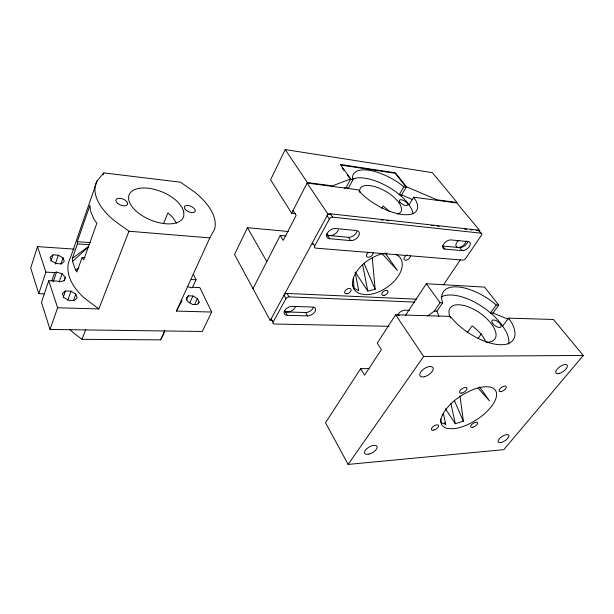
<?xml version="1.0" encoding="UTF-8"?>
<svg xmlns="http://www.w3.org/2000/svg" width="614" height="614" viewBox="0 0 614 614"><rect width="100%" height="100%" fill="white"/><g stroke="black" fill="none" stroke-linecap="round" stroke-linejoin="round"><path stroke-width="0.92" d="M163.999 332.297L163.738 334.077L160.592 339.864L81.984 339.327L73.757 333.103A55.283 34.561 20.2 0 1 69.873 329.327M74.256 249.107L37.485 246.621L45.889 272.125L54.631 272.57L56.534 272.086L62.045 273.752L65.314 277.275L64.424 280.621L59.85 281.826L57.532 281.135L48.729 280.728L41.483 302.311L50.026 329.457L202.252 331.468L211.707 312.05L199.834 287.598L192.619 287.275L191.123 287.743L187.876 286.73M37.485 246.621L30.7 268.042L38.766 293.669L44.507 293.876M38.766 293.669L45.889 272.125M50.916 261.057L52.973 254.856L58.322 255.194L63.035 257.911L64.286 261.472L61.454 263.851L56.074 263.544L51.3 260.789L50.079 257.197L52.973 254.856M55.352 264.02L58.322 255.194M51.914 280.598L54.631 272.57M53.203 281.887L56.534 272.086M60.932 264.081L63.035 257.911M59.289 281.749L62.045 273.752M97.127 180.838L70.311 258.072A59.811 35.374 21 0 0 84.916 298.519L98.854 308.926L128.963 231.225L209.796 237.902L214.532 229.375A63.626 32.91 22.4 0 0 194.615 192.075L180.539 182.204L103.85 172.902L97.127 180.838A63.626 32.91 22.4 0 0 113.974 220.403L128.963 231.225M77.287 241.67L89.966 205.283L90.365 210.495L93.735 218.845L96.851 223.243L83.711 259.837L82.099 257.45L76.919 271.979L75.583 269.96L72.513 261.495L72.36 258.356L77.41 243.881L77.287 241.67L90.373 242.622M64.079 280.828L65.314 277.275M103.221 174.698L103.85 172.902M50.026 329.457L57.639 307.783L48.729 280.728M63.288 297.214L65.491 290.967L71.001 291.182L75.806 294.091L77.164 297.936L74.148 300.522L68.599 300.338L63.726 297.391L62.459 293.515L65.491 290.967M67.816 300.069L71.001 291.182M73.557 300.3L75.806 294.091M81.984 339.327L85.753 329.495M163.562 223.481L167.929 212.928L172.534 217.064L176.54 223.158M160.592 339.864L164.813 330.57M353.273 278.357C357.294 267.282 367.172 259.438 377.848 255.163A27.899 16.547 -34.1 0 1 387.104 253.137M211.707 312.05L176.425 311.075L209.796 237.902M186.357 300.062L188.321 295.802L192.957 295.979L197.416 298.55L199.113 302.096L198.307 303.792M192.558 287.344L196.035 279.784L193.533 274.627M189.803 302.779L192.957 295.979M194.63 304.483L197.416 298.55M288.288 231.493L247.45 227.702L234.517 254.488L270.244 320.516L272.156 320.562M344.324 188.191L346.081 187.508L350.771 178.904L340.248 164.445L395.47 172.826L406.422 186.756L436.968 199.811L457.1 202.497L432.325 172.641L285.18 149.57L270.567 179.825L291.65 213.196L295.449 213.603M252.976 288.603L280.245 235.431L285.901 235.929M291.65 213.196L307.368 182.542L285.18 149.57M176.425 311.075L181.429 301.85A59.811 35.374 21 0 0 181.89 300.085M270.244 320.516L327.968 214.102L307.1 183.064L358.33 189.864L361.961 194.009A36.502 15.22 29.8 0 0 401.963 214.455A36.502 15.22 29.8 0 0 416.115 201.031L413.69 197.217L409.031 204.93M388.992 326.295L274.174 324.023A2.433 1.474 -28.6 0 1 273.069 322.212L285.924 298.657A2.487 1.543 -29.8 0 1 289.033 296.892L414.841 302.088M314.698 245.93L329.365 219.052A2.663 1.75 -34.4 0 1 332.688 217.172L481.038 233.166A2.387 1.328 -38.3 0 1 481.468 235.17L465.681 258.479A2.326 1.289 -37.1 0 1 462.826 260.098L315.734 248.125A2.602 1.681 -32.7 0 1 314.698 245.93L312.541 242.538A2.586 1.681 -32.7 0 0 312.841 244.518M340.923 165.082L395.201 173.294L406.138 187.232L403.782 186.894L400.635 184.3A36.502 15.22 29.8 0 0 352.513 177.446L352.966 179.748L348.545 187.838L346.081 187.508M381.754 208.353L383.174 205.92L389.736 211.776M403.782 186.894L399.238 194.6L401.587 194.914L412.877 199.703M401.111 195.712L406.422 186.756M442.456 414.88C448.75 403.306 460.032 395.401 471.828 390.097A31.882 14.268 -32.9 0 1 494.853 401.049A31.882 14.268 -32.9 0 1 452.879 428.772L447.56 428.488A31.882 14.268 -32.9 0 1 442.464 414.895M369.083 368.546L360.633 368.684L325.535 422.716L348.107 464.43L503.795 449.648L583.3 355.468L553.452 319.48L508.592 318.144L502.628 326.088M508.592 318.144L511.915 323.194A42.412 19.602 34.5 0 1 500.387 344.73A42.412 19.602 34.5 0 1 454.92 321.774L450.308 316.41L395.646 314.782L377.249 343.103L381.378 349.612L364.57 375.192L360.633 368.684M405.278 315.65L426.3 283.737L484.569 287.106L498.714 305.127L492.896 313.056L490.432 312.971L496.242 305.028L498.714 305.127M443.477 284.858L460.623 259.415M427.697 315.987L434.351 311.06L440.061 302.679L442.686 302.794L441.742 299.571A42.412 19.602 34.5 0 1 492.474 301.835L496.242 305.028M438.88 316.317L436.968 311.152L442.686 302.794M348.107 464.43L423.66 356.458L583.3 355.468M467.177 332.765L472.166 325.865C477.5 330.048 482.804 334.891 485.444 341.261M478.129 338.283L481.468 333.747M199.113 302.096L197.117 304.536L192.458 304.414L187.938 301.781L186.272 298.204L188.321 295.802M72.513 261.495L88.677 246.759M72.36 258.356L88.477 246.521M75.583 269.96L78.853 268.095M350.771 178.904L332.366 185.873L307.368 182.542M459.993 395.869L463.347 421.166L455.312 423.729L445.426 408.747M372.261 257.98L375.154 289.278L367.809 291.09L355.391 272.271M287.314 315.343L307.514 315.888A6.109 3.661 -30.4 0 0 315.005 311.62A6.109 3.661 -30.4 0 0 312.58 307.046L292.302 306.363A6.209 3.784 -29.5 0 0 284.643 310.692A6.209 3.784 -29.5 0 0 287.314 315.343L285.395 311.927A6.186 3.791 -29.5 0 1 284.152 311.735M57.639 307.783L98.854 308.926M285.395 311.927L305.557 312.518A6.086 3.676 -30.4 0 0 313.501 307.138M399.376 315.281L397.511 315.228A5.679 3.131 -33.6 0 1 404.964 310.185L409.645 310.346M434.351 311.06L436.968 311.152M285.924 298.657L283.967 295.219A2.471 1.543 -29.7 0 1 287.068 293.461L416.376 299.148M191.553 279.562L196.035 279.784M443.316 413.176L445.703 424.351L441.036 422.685M82.099 257.45L84.885 257.627M77.41 243.881L88.876 244.702M329.818 238.746L350.64 240.619A6.547 4.144 -34.6 0 0 358.622 236.075A6.547 4.144 -34.6 0 0 356.396 230.572L335.505 228.508A6.647 4.298 -33.8 0 0 327.331 233.128A6.647 4.298 -33.8 0 0 329.818 238.746L327.615 235.385A6.624 4.306 -33.9 0 1 326.341 235.085M444.973 249.107L462.104 250.65A6.017 3.369 -37.5 0 0 469.334 246.529A6.017 3.369 -37.5 0 0 468.16 241.609L450.998 239.921A6.094 3.484 -37.2 0 0 443.615 244.103A6.094 3.484 -37.2 0 0 444.973 249.107L442.587 246.03L459.694 247.611A5.994 3.377 -37.6 0 0 467.845 241.21M327.615 235.385L348.391 237.311A6.516 4.152 -34.7 0 0 356.903 231.493M329.365 219.052L327.108 215.691A2.656 1.758 -34.4 0 1 330.416 213.81L478.552 230.158L481.038 233.166M327.968 214.102L329.864 214.309M381.148 219.942L383.044 220.157M386.843 220.572L388.746 220.779M431.473 225.476L433.377 225.683M437.176 226.106L439.071 226.313M464.714 229.129L466.609 229.337M470.408 229.751L472.312 229.958M476.111 230.38L479.91 230.795L456.808 202.95L413.69 197.217M350.494 179.403L352.966 179.748M492.896 313.056L507.962 319.119M352.252 283.837L354.04 288.273L358.706 290.622L355.13 272.117M382.345 253.904L397.381 270.398L385.408 253.444M478.045 388.017L489.481 400.858L479.618 386.889M459.694 247.611L462.104 250.65M342.198 167.983L343.863 170.27M347.179 174.837L349.389 177.883M426.3 283.737L440.061 302.679M348.391 237.311L350.64 240.619M330.416 213.81L332.688 217.172M395.646 314.782L423.66 356.458M444.666 422.754L445.703 424.351M293.031 210.495L296.14 215.399L283.223 240.366L280.245 235.431M305.557 312.518L307.514 315.888M287.068 293.461L289.033 296.892M247.45 227.702L266.829 261.595M273.069 322.212L271.196 318.766A2.425 1.481 -28.6 0 0 271.795 320.516M454.26 400.366L463.347 421.166M363.948 263.13L375.154 289.278M450.914 403.406L455.312 423.729M362.582 264.434L367.809 291.09M440.645 418.94L440.936 421.749M353.372 277.958L354.04 288.273M486.119 342.182A27.216 12.825 34.6 0 0 495.651 331.944L493.748 327.385L490.463 322.596L486.004 317.883A27.216 12.825 34.6 0 0 458.075 304.751A27.216 12.825 34.6 0 0 450.446 317.96M441.121 297.007A42.105 19.855 34.6 0 1 486.702 309.786L494.623 316.548L501.162 323.816L505.89 331.153A42.105 19.855 34.6 0 1 508.622 344.116M397.496 214.048A23.447 9.977 29.8 0 0 401.502 208.238L400.343 204.899L397.88 201.254L394.295 197.531A23.447 9.977 29.8 0 0 370.273 185.666A23.447 9.977 29.8 0 0 360.011 192.773M395.577 254.342A27.899 16.547 -34.1 0 1 396.936 277.981A27.899 16.547 -34.1 0 1 365.084 294.643L359.965 293.692A27.899 16.547 -34.1 0 1 353.28 278.365M410.336 255.639A3.653 2.149 -35.6 0 1 407.619 259.661A3.653 2.149 -35.6 0 1 403.974 258.809A3.653 2.149 -35.6 0 1 407.328 254.933M372.974 252.592A3.753 2.295 -34.5 0 1 370.58 256.598A3.753 2.295 -34.5 0 1 366.481 256.268A3.753 2.295 -34.5 0 1 368.868 252.254M295.488 306.509A6.178 3.784 -29.6 0 1 290.322 311.452A6.178 3.784 -29.6 0 1 284.551 310.554M338.345 229.674A6.608 4.29 -34 0 1 332.719 235.147A6.608 4.29 -34 0 1 326.809 233.75M352.812 179.019A36.272 15.442 29.8 0 1 396.114 192.005L402.738 197.508L407.957 203.211L411.426 208.76A36.272 15.442 29.8 0 1 412.869 213.795M466.164 241.041A6.002 3.392 -37.6 0 1 457.983 247.45A6.002 3.392 -37.6 0 1 458.835 240.32M478.552 230.158A2.379 1.335 -38.3 0 1 479.25 231.685M183.809 211.845L183.809 215.982A29.357 15.166 22.5 0 1 145.595 217.632A29.357 15.166 22.5 0 1 134.435 189.718A29.357 15.166 22.5 0 1 178.52 202.758L181.997 207.332L183.809 211.845M492.773 323.647A5.511 2.517 35 0 0 500.894 327.024A5.511 2.517 35 0 0 495.843 320.485A5.511 2.517 35 0 0 492.773 323.647M501.277 391.532A4.175 1.85 -34 0 0 506.281 386.82A4.175 1.85 -34 0 0 500.525 388.232A4.175 1.85 -34 0 0 501.277 391.532M472.849 427.26A4.014 1.735 -32.6 0 0 477.592 422.823A4.014 1.735 -32.6 0 0 471.943 424.305A4.014 1.735 -32.6 0 0 472.849 427.26M433.837 430.061A4.144 1.865 -31.8 0 0 438.626 425.464A4.144 1.865 -31.8 0 0 432.64 427.006A4.144 1.865 -31.8 0 0 433.837 430.061M461.92 393.098A4.313 1.996 -33.2 0 0 466.978 388.217A4.313 1.996 -33.2 0 0 460.868 389.683A4.313 1.996 -33.2 0 0 461.92 393.098M369.129 454.068A7.084 3.277 -29.8 0 0 377.004 446.34A7.084 3.277 -29.8 0 0 366.397 449.087A7.084 3.277 -29.8 0 0 369.129 454.068M501.354 442.441A6.324 2.571 -32.9 0 0 508.975 435.518A6.324 2.571 -32.9 0 0 500.233 437.905A6.324 2.571 -32.9 0 0 501.354 442.441M424.282 376.75A7.652 3.799 -32.7 0 0 433.093 367.97A7.652 3.799 -32.7 0 0 422.018 370.442A7.652 3.799 -32.7 0 0 424.282 376.75M558.963 373.504A6.846 2.901 -35.4 0 0 567.405 365.76A6.846 2.901 -35.4 0 0 558.387 367.924A6.846 2.901 -35.4 0 0 558.963 373.504M399.944 202.213A4.743 1.972 30.4 0 0 407.236 205.398A4.743 1.972 30.4 0 0 403.344 200.356A4.743 1.972 30.4 0 0 399.944 202.213M384.034 295.418A3.523 2.034 -33.7 0 0 387.964 291.166A3.523 2.034 -33.7 0 0 382.737 292.095A3.523 2.034 -33.7 0 0 384.034 295.418M347.087 293.722A3.63 2.164 -32.5 0 0 351.039 289.332A3.63 2.164 -32.5 0 0 345.536 290.276A3.63 2.164 -32.5 0 0 347.087 293.722M185.29 209.466A5.871 2.993 23.8 0 0 194.791 211.93A5.871 2.993 23.8 0 0 189.312 205.698A5.871 2.993 23.8 0 0 185.29 209.466M117.681 203.441A6.247 3.254 21 0 0 127.558 204.416A6.247 3.254 21 0 0 120.083 198.33A6.247 3.254 21 0 0 117.681 203.441"/></g></svg>
